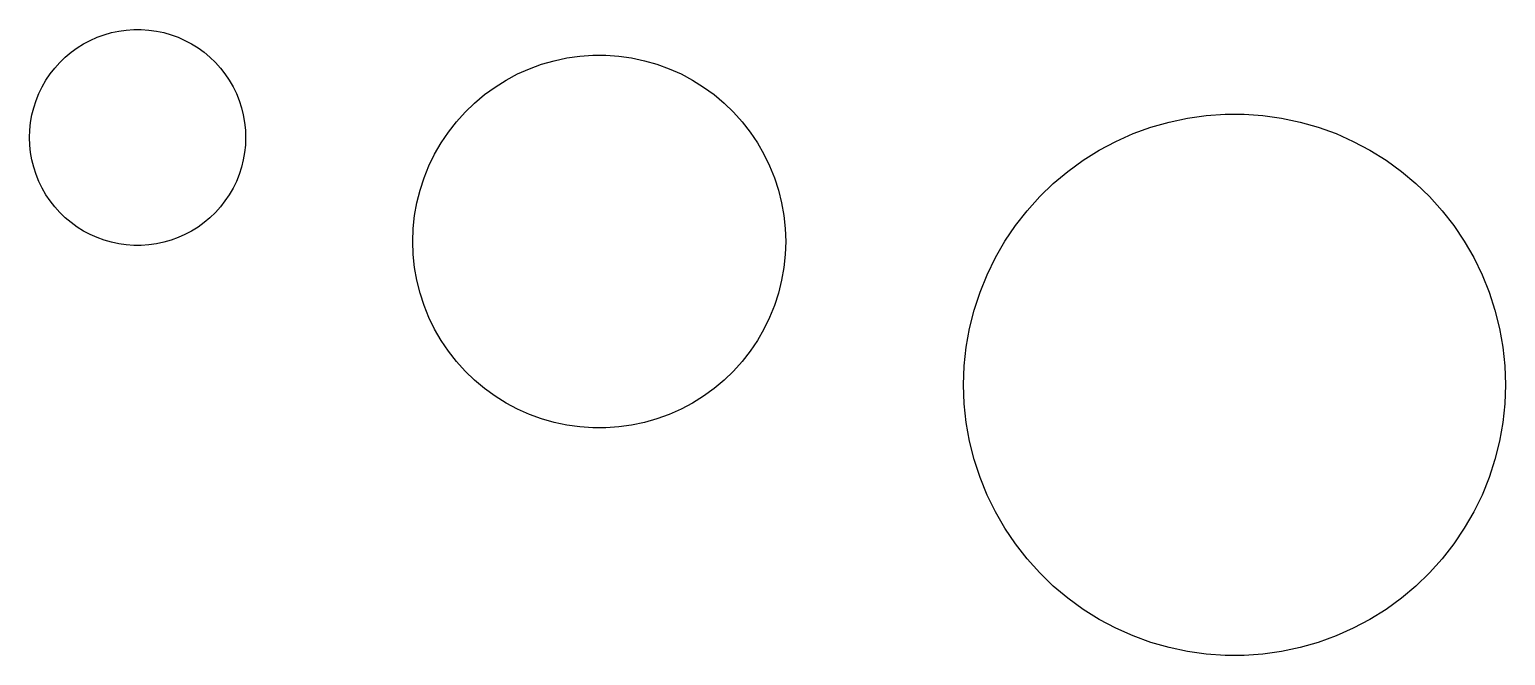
# Model space of a CAD drawing. Header units: inches. Extents: x 1390672 to 1398270, y 354915 to 360781.
# Drawn here: x 1394281 to 1394294.36, y 359370.13 to 359375.8 of the extents above; entities that cross this region are included whole.
import ezdxf

# ---------------------------------------------------------------- set-up
doc = ezdxf.new("R2010")
doc.units = ezdxf.units.IN
doc.header["$MEASUREMENT"] = 0

msp = doc.modelspace()

# ---------------------------------------------------------------- linework, layer by layer
for points in [[(1394282.96, 359374.819), (1394282.958, 359374.751), (1394282.951, 359374.683), (1394282.939, 359374.616), (1394282.922, 359374.55), (1394282.901, 359374.485), (1394282.876, 359374.422), (1394282.846, 359374.36), (1394282.812, 359374.301), (1394282.773, 359374.245), (1394282.731, 359374.191), (1394282.686, 359374.14), (1394282.637, 359374.093), (1394282.584, 359374.049), (1394282.529, 359374.009), (1394282.471, 359373.973), (1394282.411, 359373.94), (1394282.349, 359373.913), (1394282.285, 359373.889), (1394282.219, 359373.871), (1394282.152, 359373.856), (1394282.085, 359373.847), (1394282.016, 359373.842), (1394281.948, 359373.842), (1394281.88, 359373.847), (1394281.813, 359373.856), (1394281.746, 359373.871), (1394281.68, 359373.889), (1394281.616, 359373.913), (1394281.554, 359373.94), (1394281.494, 359373.973), (1394281.436, 359374.009), (1394281.38, 359374.049), (1394281.328, 359374.093), (1394281.279, 359374.14), (1394281.233, 359374.191), (1394281.191, 359374.245), (1394281.153, 359374.301), (1394281.119, 359374.36), (1394281.089, 359374.422), (1394281.064, 359374.485), (1394281.043, 359374.55), (1394281.026, 359374.616), (1394281.014, 359374.683), (1394281.007, 359374.751), (1394281.005, 359374.819), (1394281.007, 359374.887), (1394281.014, 359374.955), (1394281.026, 359375.023), (1394281.043, 359375.089), (1394281.064, 359375.154), (1394281.089, 359375.217), (1394281.119, 359375.278), (1394281.153, 359375.337), (1394281.191, 359375.394), (1394281.233, 359375.448), (1394281.279, 359375.498), (1394281.328, 359375.546), (1394281.38, 359375.59), (1394281.436, 359375.63), (1394281.494, 359375.666), (1394281.554, 359375.698), (1394281.616, 359375.726), (1394281.68, 359375.749), (1394281.746, 359375.768), (1394281.813, 359375.782), (1394281.88, 359375.792), (1394281.948, 359375.796), (1394282.016, 359375.796), (1394282.085, 359375.792), (1394282.152, 359375.782), (1394282.219, 359375.768), (1394282.285, 359375.749), (1394282.349, 359375.726), (1394282.411, 359375.698), (1394282.471, 359375.666), (1394282.529, 359375.63), (1394282.584, 359375.59), (1394282.637, 359375.546), (1394282.686, 359375.498), (1394282.731, 359375.448), (1394282.773, 359375.394), (1394282.812, 359375.337), (1394282.846, 359375.278), (1394282.876, 359375.217), (1394282.901, 359375.154), (1394282.922, 359375.089), (1394282.939, 359375.023), (1394282.951, 359374.955), (1394282.958, 359374.887), (1394282.96, 359374.819)], [(1394282.96, 359374.819), (1394282.958, 359374.751), (1394282.951, 359374.683), (1394282.939, 359374.616), (1394282.922, 359374.55), (1394282.901, 359374.485), (1394282.876, 359374.422), (1394282.846, 359374.36), (1394282.812, 359374.301), (1394282.773, 359374.245), (1394282.731, 359374.191), (1394282.686, 359374.14), (1394282.637, 359374.093), (1394282.584, 359374.049), (1394282.529, 359374.009), (1394282.471, 359373.973), (1394282.411, 359373.94), (1394282.349, 359373.913), (1394282.285, 359373.889), (1394282.219, 359373.871), (1394282.152, 359373.856), (1394282.085, 359373.847), (1394282.016, 359373.842), (1394281.948, 359373.842), (1394281.88, 359373.847), (1394281.813, 359373.856), (1394281.746, 359373.871), (1394281.68, 359373.889), (1394281.616, 359373.913), (1394281.554, 359373.94), (1394281.494, 359373.973), (1394281.436, 359374.009), (1394281.38, 359374.049), (1394281.328, 359374.093), (1394281.279, 359374.14), (1394281.233, 359374.191), (1394281.191, 359374.245), (1394281.153, 359374.301), (1394281.119, 359374.36), (1394281.089, 359374.422), (1394281.064, 359374.485), (1394281.043, 359374.55), (1394281.026, 359374.616), (1394281.014, 359374.683), (1394281.007, 359374.751), (1394281.005, 359374.819), (1394281.007, 359374.887), (1394281.014, 359374.955), (1394281.026, 359375.023), (1394281.043, 359375.089), (1394281.064, 359375.154), (1394281.089, 359375.217), (1394281.119, 359375.278), (1394281.153, 359375.337), (1394281.191, 359375.394), (1394281.233, 359375.448), (1394281.279, 359375.498), (1394281.328, 359375.546), (1394281.38, 359375.59), (1394281.436, 359375.63), (1394281.494, 359375.666), (1394281.554, 359375.698), (1394281.616, 359375.726), (1394281.68, 359375.749), (1394281.746, 359375.768), (1394281.813, 359375.782), (1394281.88, 359375.792), (1394281.948, 359375.796), (1394282.016, 359375.796), (1394282.085, 359375.792), (1394282.152, 359375.782), (1394282.219, 359375.768), (1394282.285, 359375.749), (1394282.349, 359375.726), (1394282.411, 359375.698), (1394282.471, 359375.666), (1394282.529, 359375.63), (1394282.584, 359375.59), (1394282.637, 359375.546), (1394282.686, 359375.498), (1394282.731, 359375.448), (1394282.773, 359375.394), (1394282.812, 359375.337), (1394282.846, 359375.278), (1394282.876, 359375.217), (1394282.901, 359375.154), (1394282.922, 359375.089), (1394282.939, 359375.023), (1394282.951, 359374.955), (1394282.958, 359374.887), (1394282.96, 359374.819)], [(1394287.846, 359373.877), (1394287.842, 359373.76), (1394287.83, 359373.643), (1394287.809, 359373.527), (1394287.781, 359373.412), (1394287.745, 359373.3), (1394287.7, 359373.191), (1394287.649, 359373.085), (1394287.59, 359372.983), (1394287.524, 359372.886), (1394287.452, 359372.793), (1394287.373, 359372.706), (1394287.288, 359372.624), (1394287.198, 359372.548), (1394287.103, 359372.479), (1394287.003, 359372.416), (1394286.899, 359372.361), (1394286.791, 359372.313), (1394286.681, 359372.273), (1394286.567, 359372.241), (1394286.452, 359372.216), (1394286.336, 359372.2), (1394286.218, 359372.191), (1394286.1, 359372.191), (1394285.983, 359372.2), (1394285.866, 359372.216), (1394285.751, 359372.241), (1394285.638, 359372.273), (1394285.527, 359372.313), (1394285.42, 359372.361), (1394285.316, 359372.416), (1394285.216, 359372.479), (1394285.121, 359372.548), (1394285.03, 359372.624), (1394284.946, 359372.706), (1394284.867, 359372.793), (1394284.794, 359372.886), (1394284.729, 359372.983), (1394284.67, 359373.085), (1394284.618, 359373.191), (1394284.574, 359373.3), (1394284.538, 359373.412), (1394284.509, 359373.527), (1394284.489, 359373.643), (1394284.476, 359373.76), (1394284.472, 359373.877), (1394284.476, 359373.995), (1394284.489, 359374.112), (1394284.509, 359374.228), (1394284.538, 359374.342), (1394284.574, 359374.454), (1394284.618, 359374.564), (1394284.67, 359374.669), (1394284.729, 359374.771), (1394284.794, 359374.869), (1394284.867, 359374.962), (1394284.946, 359375.049), (1394285.03, 359375.131), (1394285.121, 359375.207), (1394285.216, 359375.276), (1394285.316, 359375.338), (1394285.42, 359375.394), (1394285.527, 359375.442), (1394285.638, 359375.482), (1394285.751, 359375.514), (1394285.866, 359375.539), (1394285.983, 359375.555), (1394286.1, 359375.563), (1394286.218, 359375.563), (1394286.336, 359375.555), (1394286.452, 359375.539), (1394286.567, 359375.514), (1394286.681, 359375.482), (1394286.791, 359375.442), (1394286.899, 359375.394), (1394287.003, 359375.338), (1394287.103, 359375.276), (1394287.198, 359375.207), (1394287.288, 359375.131), (1394287.373, 359375.049), (1394287.452, 359374.962), (1394287.524, 359374.869), (1394287.59, 359374.771), (1394287.649, 359374.669), (1394287.7, 359374.564), (1394287.745, 359374.454), (1394287.781, 359374.342), (1394287.809, 359374.228), (1394287.83, 359374.112), (1394287.842, 359373.995), (1394287.846, 359373.877)], [(1394287.846, 359373.877), (1394287.842, 359373.76), (1394287.83, 359373.643), (1394287.809, 359373.527), (1394287.781, 359373.412), (1394287.745, 359373.3), (1394287.7, 359373.191), (1394287.649, 359373.085), (1394287.59, 359372.983), (1394287.524, 359372.886), (1394287.452, 359372.793), (1394287.373, 359372.706), (1394287.288, 359372.624), (1394287.198, 359372.548), (1394287.103, 359372.479), (1394287.003, 359372.416), (1394286.899, 359372.361), (1394286.791, 359372.313), (1394286.681, 359372.273), (1394286.567, 359372.241), (1394286.452, 359372.216), (1394286.336, 359372.2), (1394286.218, 359372.191), (1394286.1, 359372.191), (1394285.983, 359372.2), (1394285.866, 359372.216), (1394285.751, 359372.241), (1394285.638, 359372.273), (1394285.527, 359372.313), (1394285.42, 359372.361), (1394285.316, 359372.416), (1394285.216, 359372.479), (1394285.121, 359372.548), (1394285.03, 359372.624), (1394284.946, 359372.706), (1394284.867, 359372.793), (1394284.794, 359372.886), (1394284.729, 359372.983), (1394284.67, 359373.085), (1394284.618, 359373.191), (1394284.574, 359373.3), (1394284.538, 359373.412), (1394284.509, 359373.527), (1394284.489, 359373.643), (1394284.476, 359373.76), (1394284.472, 359373.877), (1394284.476, 359373.995), (1394284.489, 359374.112), (1394284.509, 359374.228), (1394284.538, 359374.342), (1394284.574, 359374.454), (1394284.618, 359374.564), (1394284.67, 359374.669), (1394284.729, 359374.771), (1394284.794, 359374.869), (1394284.867, 359374.962), (1394284.946, 359375.049), (1394285.03, 359375.131), (1394285.121, 359375.207), (1394285.216, 359375.276), (1394285.316, 359375.338), (1394285.42, 359375.394), (1394285.527, 359375.442), (1394285.638, 359375.482), (1394285.751, 359375.514), (1394285.866, 359375.539), (1394285.983, 359375.555), (1394286.1, 359375.563), (1394286.218, 359375.563), (1394286.336, 359375.555), (1394286.452, 359375.539), (1394286.567, 359375.514), (1394286.681, 359375.482), (1394286.791, 359375.442), (1394286.899, 359375.394), (1394287.003, 359375.338), (1394287.103, 359375.276), (1394287.198, 359375.207), (1394287.288, 359375.131), (1394287.373, 359375.049), (1394287.452, 359374.962), (1394287.524, 359374.869), (1394287.59, 359374.771), (1394287.649, 359374.669), (1394287.7, 359374.564), (1394287.745, 359374.454), (1394287.781, 359374.342), (1394287.809, 359374.228), (1394287.83, 359374.112), (1394287.842, 359373.995), (1394287.846, 359373.877)], [(1394294.358, 359372.581), (1394294.352, 359372.41), (1394294.334, 359372.24), (1394294.304, 359372.072), (1394294.263, 359371.906), (1394294.21, 359371.743), (1394294.146, 359371.584), (1394294.071, 359371.431), (1394293.985, 359371.283), (1394293.89, 359371.141), (1394293.784, 359371.006), (1394293.67, 359370.879), (1394293.547, 359370.76), (1394293.416, 359370.65), (1394293.278, 359370.549), (1394293.132, 359370.459), (1394292.981, 359370.379), (1394292.825, 359370.309), (1394292.664, 359370.25), (1394292.5, 359370.203), (1394292.333, 359370.168), (1394292.163, 359370.144), (1394291.993, 359370.132), (1394291.821, 359370.132), (1394291.651, 359370.144), (1394291.481, 359370.168), (1394291.314, 359370.203), (1394291.15, 359370.25), (1394290.989, 359370.309), (1394290.833, 359370.379), (1394290.682, 359370.459), (1394290.537, 359370.549), (1394290.398, 359370.65), (1394290.267, 359370.76), (1394290.144, 359370.879), (1394290.03, 359371.006), (1394289.924, 359371.141), (1394289.829, 359371.283), (1394289.743, 359371.431), (1394289.668, 359371.584), (1394289.604, 359371.743), (1394289.551, 359371.906), (1394289.51, 359372.072), (1394289.48, 359372.24), (1394289.462, 359372.41), (1394289.456, 359372.581), (1394289.462, 359372.752), (1394289.48, 359372.922), (1394289.51, 359373.091), (1394289.551, 359373.257), (1394289.604, 359373.42), (1394289.668, 359373.578), (1394289.743, 359373.732), (1394289.829, 359373.88), (1394289.924, 359374.022), (1394290.03, 359374.157), (1394290.144, 359374.284), (1394290.267, 359374.403), (1394290.398, 359374.513), (1394290.537, 359374.613), (1394290.682, 359374.704), (1394290.833, 359374.784), (1394290.989, 359374.854), (1394291.15, 359374.912), (1394291.314, 359374.959), (1394291.481, 359374.995), (1394291.651, 359375.019), (1394291.821, 359375.031), (1394291.993, 359375.031), (1394292.163, 359375.019), (1394292.333, 359374.995), (1394292.5, 359374.959), (1394292.664, 359374.912), (1394292.825, 359374.854), (1394292.981, 359374.784), (1394293.132, 359374.704), (1394293.278, 359374.613), (1394293.416, 359374.513), (1394293.547, 359374.403), (1394293.67, 359374.284), (1394293.784, 359374.157), (1394293.89, 359374.022), (1394293.985, 359373.88), (1394294.071, 359373.732), (1394294.146, 359373.578), (1394294.21, 359373.42), (1394294.263, 359373.257), (1394294.304, 359373.091), (1394294.334, 359372.922), (1394294.352, 359372.752), (1394294.358, 359372.581)]]:
    msp.add_lwpolyline(points)

doc.saveas('drawing.dxf')
